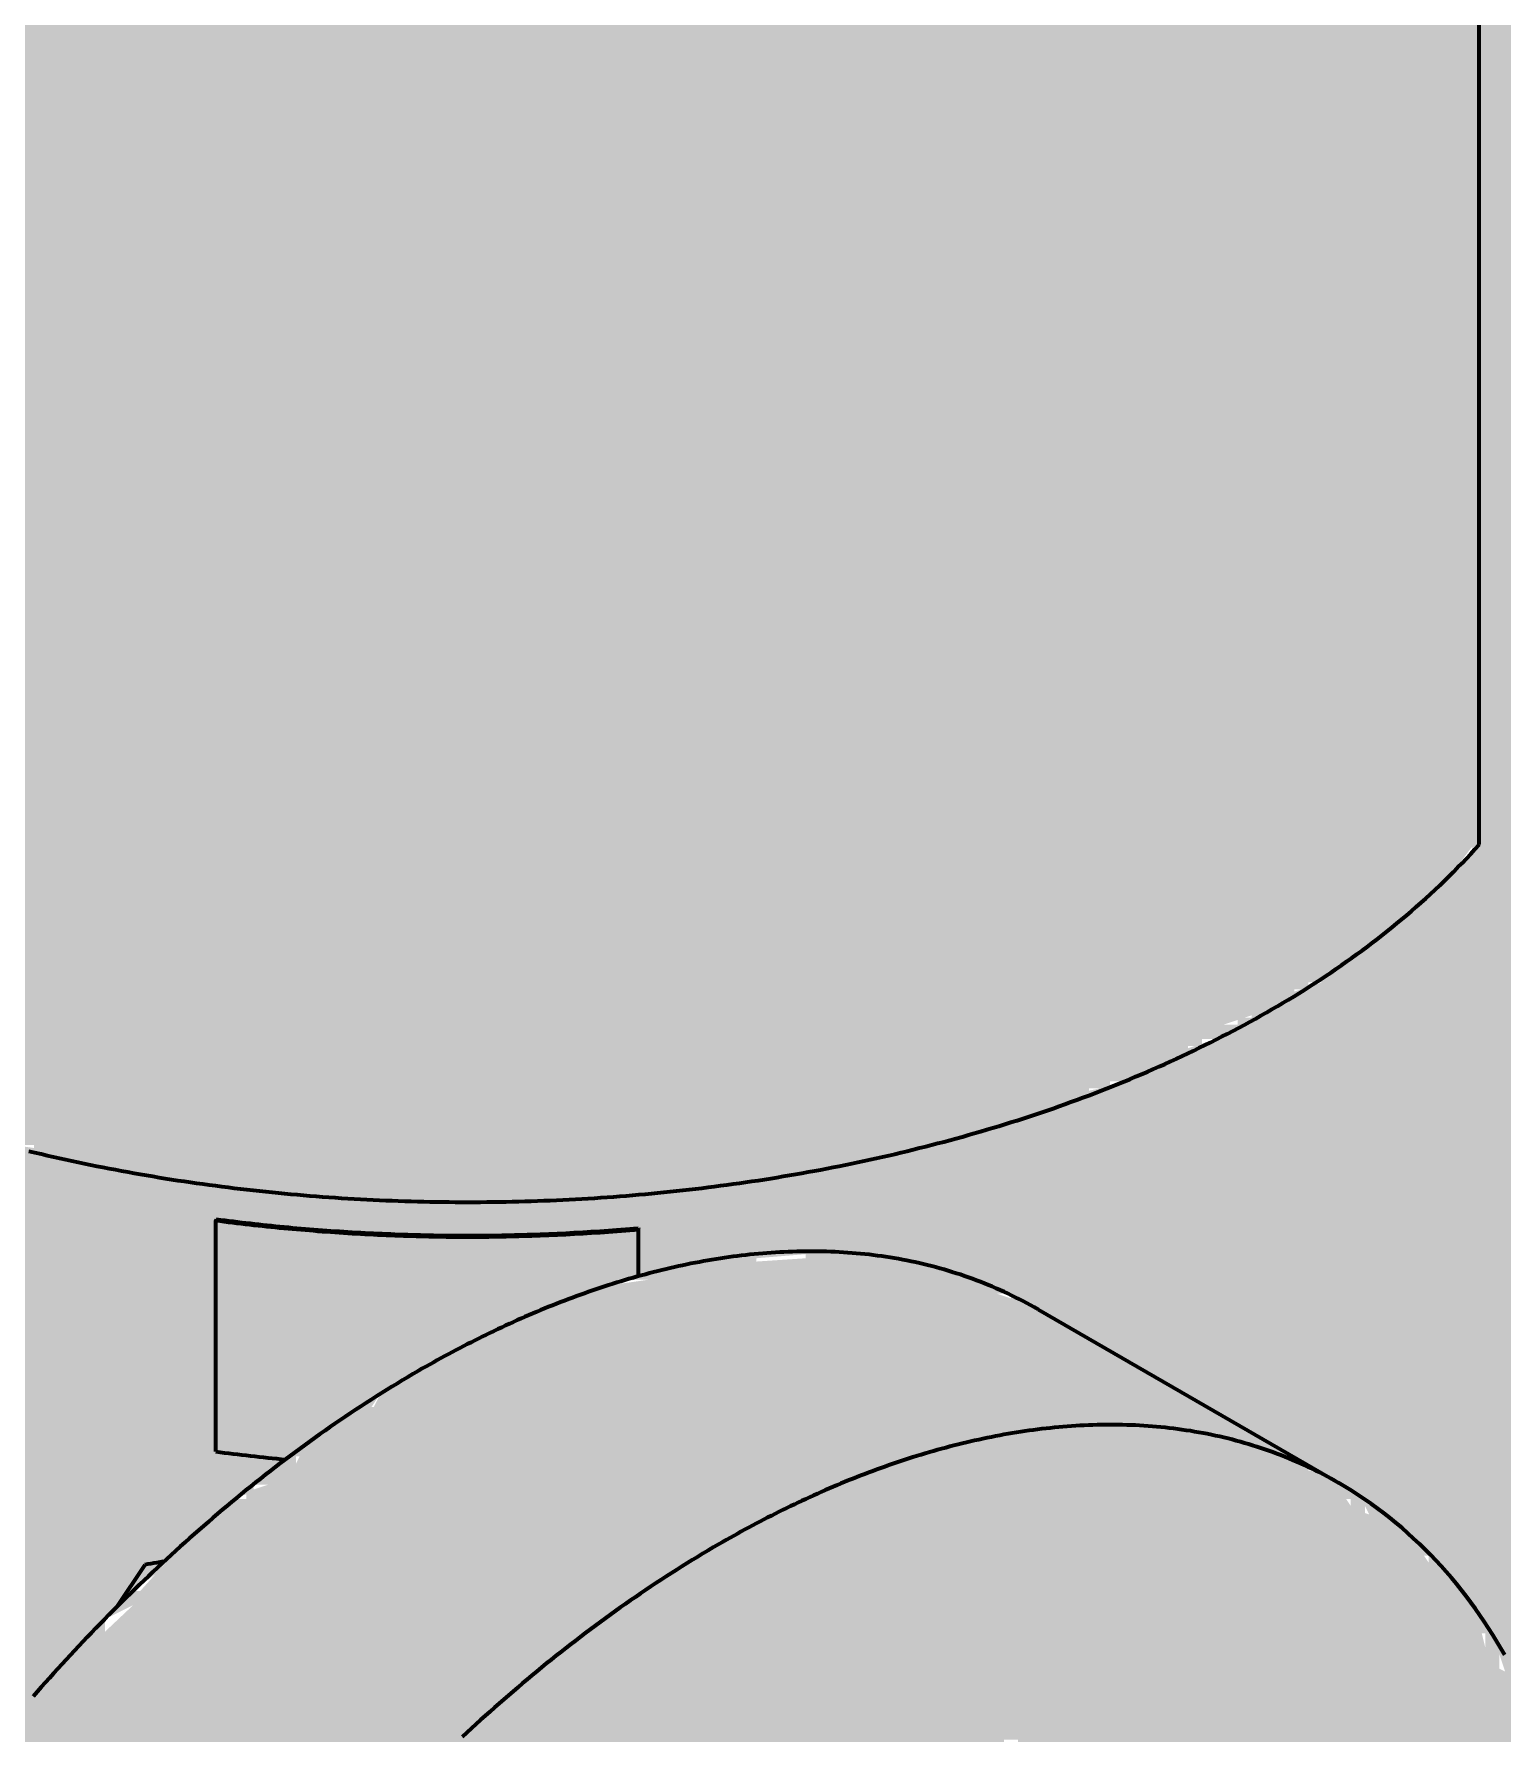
# Model space of a CAD drawing. Header units: millimetres. Extents: x 0 to 420, y 0 to 297.
# Drawn here: x 228.59 to 249.33, y 174.87 to 198.87 of the extents above; entities that cross this region are included whole.
import ezdxf

# ---------------------------------------------------------------- set-up
doc = ezdxf.new("R2010")
doc.units = ezdxf.units.MM
doc.layers.add('01-VISIBLE', color=7, linetype='CONTINUOUS', lineweight=70)
doc.layers.add('13-GRAFICA', color=30, linetype='CONTINUOUS', lineweight=18)

msp = doc.modelspace()

# ---------------------------------------------------------------- hatches: boundary and pattern name
at = {"layer": '13-GRAFICA', "true_color": 0xb21820}
h = msp.add_hatch(color=7, dxfattribs=at)
h.dxf.hatch_style = 1
h.paths.add_polyline_path([(248.992, 226.775), (249.292, 226.975), (249.292, 227.175), (249.392, 227.175), (249.392, 227.275), (249.692, 227.475), (249.692, 227.675), (249.892, 227.775), (249.892, 227.975), (249.992, 227.975), (249.992, 228.175), (250.092, 228.175), (250.092, 228.475), (250.192, 228.475), (250.192, 228.775), (250.292, 228.775), (250.292, 229.175), (250.392, 229.175), (250.592, 230.075), (250.692, 230.075), (250.692, 177.275), (250.592, 177.275), (250.592, 177.075), (250.492, 177.075), (250.492, 176.675), (250.392, 176.675), (250.192, 175.775), (250.092, 175.775), (250.092, 175.575), (249.992, 175.575), (249.992, 175.175), (249.692, 175.175), (249.692, 175.275), (249.592, 175.275), (249.492, 175.675), (249.392, 175.675), (249.292, 175.975), (249.092, 176.075), (249.092, 176.275), (248.992, 176.275), (248.992, 176.475), (248.992, 187.375), (248.992, 204.275), (248.992, 226.575)])
at = {"layer": '13-GRAFICA', "true_color": 0xffffff}
h = msp.add_hatch(color=7, dxfattribs=at)
h.dxf.hatch_style = 1
h.paths.add_polyline_path([(226.192, 200.675), (226.392, 200.675), (226.392, 200.575), (226.792, 200.575), (226.792, 200.475), (227.092, 200.475), (227.092, 200.375), (227.492, 200.375), (227.492, 200.275), (228.692, 200.075), (228.692, 199.975), (229.392, 199.875), (229.392, 199.775), (229.792, 199.775), (229.792, 199.675), (230.592, 199.675), (230.592, 199.575), (231.492, 199.575), (231.492, 199.475), (232.392, 199.475), (232.392, 199.375), (233.292, 199.375), (233.292, 199.275), (237.492, 199.375), (237.492, 199.475), (238.092, 199.475), (238.092, 199.575), (238.692, 199.575), (238.692, 199.675), (239.292, 199.675), (239.292, 199.775), (239.892, 199.775), (239.892, 199.875), (240.992, 199.975), (240.992, 200.075), (241.292, 200.075), (241.292, 200.175), (241.592, 200.175), (241.592, 200.275), (241.892, 200.275), (241.892, 200.375), (242.192, 200.375), (242.192, 200.475), (242.592, 200.475), (242.592, 200.575), (242.892, 200.575), (242.892, 200.675), (243.192, 200.675), (243.192, 200.775), (244.092, 200.975), (244.092, 201.075), (244.292, 201.075), (244.292, 201.175), (244.492, 201.175), (244.492, 201.275), (245.092, 201.475), (245.192, 201.675), (245.392, 201.675), (245.392, 201.775), (245.592, 201.775), (245.592, 201.875), (245.792, 201.875), (245.792, 201.975), (245.992, 201.975), (245.992, 202.075), (246.592, 202.275), (246.692, 202.475), (246.892, 202.475), (246.892, 202.575), (246.992, 202.575), (247.092, 202.775), (247.292, 202.775), (247.792, 203.375), (247.992, 203.375), (248.592, 204.075), (248.792, 204.075), (248.792, 204.175), (248.992, 204.275), (248.992, 187.375), (248.892, 187.375), (248.592, 186.975), (248.392, 186.975), (247.892, 186.375), (247.692, 186.375), (247.192, 185.775), (246.992, 185.775), (246.792, 185.475), (246.592, 185.475), (246.592, 185.375), (246.392, 185.375), (246.392, 185.275), (246.192, 185.275), (246.192, 185.175), (245.992, 185.175), (245.992, 185.075), (245.392, 184.875), (245.292, 184.675), (245.092, 184.675), (245.092, 184.575), (244.892, 184.575), (244.892, 184.475), (244.692, 184.475), (244.692, 184.375), (244.492, 184.375), (244.492, 184.275), (244.292, 184.275), (244.292, 184.175), (244.092, 184.175), (244.092, 184.075), (243.792, 184.075), (243.792, 183.975), (243.492, 183.975), (243.492, 183.875), (243.192, 183.875), (243.192, 183.775), (242.892, 183.775), (242.892, 183.675), (242.592, 183.675), (242.592, 183.575), (242.292, 183.575), (242.292, 183.475), (241.992, 183.475), (241.992, 183.375), (241.592, 183.375), (241.592, 183.275), (241.292, 183.275), (241.292, 183.175), (240.992, 183.175), (240.992, 183.075), (240.592, 183.075), (240.592, 182.975), (239.292, 182.875), (239.292, 182.775), (238.692, 182.775), (238.692, 182.675), (238.092, 182.675), (238.092, 182.575), (237.492, 182.575), (237.492, 182.475), (233.192, 182.375), (233.192, 182.475), (232.392, 182.475), (232.392, 182.575), (229.792, 182.775), (229.792, 182.875), (229.392, 182.875), (229.392, 182.975), (228.992, 182.975), (228.992, 183.075), (228.592, 183.075), (228.592, 183.175), (228.292, 183.175), (228.292, 183.275), (227.892, 183.275), (227.892, 183.375), (227.492, 183.375), (227.492, 183.475), (227.092, 183.475), (227.092, 183.575), (226.792, 183.575), (226.792, 183.675), (226.092, 183.775), (226.092, 183.875), (225.892, 183.875), (225.892, 183.975), (225.692, 183.975), (225.692, 184.075), (225.492, 184.075), (225.492, 184.175), (225.292, 184.175), (225.292, 184.275), (225.092, 184.275), (225.092, 184.375), (224.792, 184.375), (224.792, 184.475), (224.592, 184.475), (224.592, 184.575), (224.392, 184.575), (224.392, 184.675), (224.192, 184.675), (224.192, 184.775), (223.992, 184.775), (223.992, 184.875), (223.692, 184.875), (223.692, 184.975), (223.292, 185.075), (223.092, 185.375), (222.892, 185.375), (222.792, 185.575), (222.592, 185.575), (222.392, 185.875), (222.192, 185.875), (222.192, 185.975), (222.092, 185.975), (221.992, 186.175), (221.792, 186.175), (221.592, 186.475), (221.392, 186.475), (221.292, 186.675), (221.092, 186.675), (220.992, 186.975), (220.592, 187.275), (220.592, 187.475), (220.192, 187.775), (220.192, 204.675), (220.692, 204.275), (220.692, 204.075), (220.792, 204.075), (221.392, 203.375), (221.592, 203.375), (221.792, 203.075), (221.992, 203.075), (222.092, 202.875), (222.292, 202.875), (222.492, 202.575), (222.692, 202.575), (222.892, 202.275), (223.092, 202.275), (223.092, 202.175), (223.392, 202.075), (223.492, 201.875), (223.992, 201.775), (223.992, 201.675), (224.192, 201.675), (224.192, 201.575), (224.392, 201.575), (224.392, 201.475), (224.592, 201.475), (224.592, 201.375), (224.792, 201.375), (224.792, 201.275), (225.092, 201.275), (225.092, 201.175), (225.292, 201.175), (225.292, 201.075), (225.492, 201.075), (225.492, 200.975), (225.692, 200.975), (225.692, 200.875), (225.892, 200.875), (225.892, 200.775), (226.192, 200.775)])
at = {"layer": '13-GRAFICA', "true_color": 0xb21820}
h = msp.add_hatch(color=7, dxfattribs=at)
h.dxf.hatch_style = 1
h.paths.add_polyline_path([(248.792, 176.575), (248.792, 176.775), (248.692, 176.775), (248.692, 176.975), (248.492, 177.075), (248.492, 177.275), (248.292, 177.275), (248.292, 177.375), (248.192, 177.375), (248.092, 177.575), (247.892, 177.575), (247.692, 177.875), (247.492, 177.875), (247.392, 178.075), (247.192, 178.075), (247.192, 178.175), (247.092, 178.175), (246.992, 178.375), (246.792, 178.375), (246.592, 178.675), (246.192, 178.775), (246.092, 178.975), (245.492, 179.175), (245.392, 179.375), (244.792, 179.575), (244.692, 179.775), (244.092, 179.975), (243.992, 180.175), (243.592, 180.275), (243.492, 180.475), (242.892, 180.675), (242.792, 180.875), (242.592, 180.875), (242.592, 180.975), (242.392, 180.975), (242.392, 181.075), (242.192, 181.075), (242.192, 181.175), (241.292, 181.275), (241.292, 181.375), (240.892, 181.375), (240.892, 181.475), (240.392, 181.475), (240.392, 181.575), (239.992, 181.575), (239.992, 181.675), (238.792, 181.575), (238.792, 181.475), (237.992, 181.475), (237.992, 181.375), (237.292, 181.375), (237.292, 181.275), (237.092, 181.275), (237.092, 181.975), (233.892, 181.875), (233.892, 181.975), (231.192, 182.075), (231.192, 178.875), (231.392, 178.875), (231.392, 178.775), (232.292, 178.775), (232.292, 178.675), (232.092, 178.675), (231.892, 178.375), (231.692, 178.375), (231.692, 178.275), (231.392, 178.175), (231.192, 177.875), (230.992, 177.875), (230.492, 177.275), (230.092, 177.275), (230.092, 177.075), (229.892, 176.975), (229.892, 176.775), (229.792, 176.775), (229.792, 176.575), (229.592, 176.475), (229.592, 176.275), (228.092, 174.875), (228.092, 174.675), (227.792, 174.475), (227.792, 174.275), (227.592, 174.175), (227.592, 173.975), (227.292, 173.775), (227.292, 173.575), (226.992, 173.375), (226.992, 173.175), (226.692, 172.975), (226.692, 172.775), (226.492, 172.675), (226.492, 172.475), (226.392, 172.475), (226.392, 172.375), (226.192, 172.275), (226.192, 172.075), (226.092, 172.075), (226.092, 172.175), (225.492, 172.375), (225.392, 172.575), (225.192, 172.625), (225.192, 180.175), (225.192, 183.975), (225.192, 184.275), (225.292, 184.275), (225.292, 184.175), (225.492, 184.175), (225.492, 184.075), (225.692, 184.075), (225.692, 183.975), (225.892, 183.975), (225.892, 183.875), (226.092, 183.875), (226.092, 183.775), (226.792, 183.675), (226.792, 183.575), (227.492, 183.475), (227.492, 183.375), (227.892, 183.375), (227.892, 183.275), (228.292, 183.275), (228.292, 183.175), (228.992, 183.075), (228.992, 182.975), (229.392, 182.975), (229.392, 182.875), (229.792, 182.875), (229.792, 182.775), (232.392, 182.575), (232.392, 182.475), (233.192, 182.475), (233.192, 182.375), (237.492, 182.475), (237.492, 182.575), (238.092, 182.575), (238.092, 182.675), (238.692, 182.675), (238.692, 182.775), (239.292, 182.775), (239.292, 182.875), (240.592, 182.975), (240.592, 183.075), (240.992, 183.075), (240.992, 183.175), (241.292, 183.175), (241.292, 183.275), (241.592, 183.275), (241.592, 183.375), (241.992, 183.375), (241.992, 183.475), (242.292, 183.475), (242.292, 183.575), (242.592, 183.575), (242.592, 183.675), (242.892, 183.675), (242.892, 183.775), (243.192, 183.775), (243.192, 183.875), (244.092, 184.075), (244.092, 184.175), (244.292, 184.175), (244.292, 184.275), (244.492, 184.275), (244.492, 184.375), (244.692, 184.375), (244.692, 184.475), (245.292, 184.675), (245.392, 184.875), (245.592, 184.875), (245.592, 184.975), (245.792, 184.975), (245.792, 185.075), (245.992, 185.075), (245.992, 185.175), (246.192, 185.175), (246.192, 185.275), (246.792, 185.475), (246.992, 185.775), (247.192, 185.775), (247.692, 186.375), (247.892, 186.375), (248.392, 186.975), (248.592, 186.975), (248.592, 187.075), (248.992, 187.375), (248.992, 176.475)])
at = {"layer": '13-GRAFICA', "true_color": 0xf7c8d7}
h = msp.add_hatch(color=7, dxfattribs=at)
h.dxf.hatch_style = 1
h.paths.add_polyline_path([(231.192, 178.875), (231.192, 182.075), (233.892, 181.975), (233.892, 181.875), (237.092, 181.975), (237.092, 181.275), (236.592, 181.175), (236.592, 181.075), (236.392, 181.075), (236.392, 180.975), (236.192, 180.975), (236.192, 180.875), (235.992, 180.875), (235.992, 180.775), (235.692, 180.775), (235.692, 180.675), (235.492, 180.675), (235.492, 180.575), (235.292, 180.575), (235.292, 180.475), (234.992, 180.475), (234.992, 180.375), (234.792, 180.375), (234.792, 180.275), (234.592, 180.275), (234.592, 180.175), (234.392, 180.175), (234.392, 180.075), (233.892, 179.975), (233.692, 179.675), (233.492, 179.675), (233.292, 179.375), (233.092, 179.375), (232.992, 179.175), (232.792, 179.175), (232.592, 178.875), (232.392, 178.875), (232.392, 178.775), (231.392, 178.775), (231.392, 178.875)])
at = {"layer": '13-GRAFICA', "true_color": 0x202020}
h = msp.add_hatch(color=7, dxfattribs=at)
h.dxf.hatch_style = 1
h.paths.add_polyline_path([(229.992, 176.675), (229.992, 176.875), (230.092, 176.875), (230.992, 177.875), (231.192, 177.875), (231.392, 178.175), (231.592, 178.175), (231.592, 178.275), (231.892, 178.375), (232.092, 178.675), (232.292, 178.675), (232.392, 178.875), (232.592, 178.875), (232.792, 179.175), (232.992, 179.175), (233.092, 179.375), (233.292, 179.375), (233.292, 179.475), (233.392, 179.475), (233.492, 179.675), (233.692, 179.675), (233.892, 179.975), (234.392, 180.075), (234.392, 180.175), (234.592, 180.175), (234.592, 180.275), (234.792, 180.275), (234.792, 180.375), (234.992, 180.375), (234.992, 180.475), (235.292, 180.475), (235.292, 180.575), (235.492, 180.575), (235.492, 180.675), (235.692, 180.675), (235.692, 180.775), (235.992, 180.775), (235.992, 180.875), (236.192, 180.875), (236.192, 180.975), (236.392, 180.975), (236.392, 181.075), (236.592, 181.075), (236.592, 181.175), (237.292, 181.275), (237.292, 181.375), (237.992, 181.375), (237.992, 181.475), (239.492, 181.575), (239.492, 181.675), (239.992, 181.675), (239.992, 181.575), (240.392, 181.575), (240.392, 181.475), (240.892, 181.475), (240.892, 181.375), (241.292, 181.375), (241.292, 181.275), (242.192, 181.175), (242.192, 181.075), (242.792, 180.875), (242.892, 180.675), (243.492, 180.475), (243.592, 180.275), (243.992, 180.175), (244.092, 179.975), (244.692, 179.775), (244.792, 179.575), (245.392, 179.375), (245.492, 179.175), (246.092, 178.975), (246.192, 178.775), (246.592, 178.675), (246.592, 178.575), (246.692, 178.575), (246.792, 178.375), (246.892, 178.375), (246.892, 169.975), (246.792, 169.975), (246.792, 170.375), (246.692, 170.375), (246.692, 170.775), (246.592, 170.775), (246.592, 171.175), (246.492, 171.175), (246.392, 171.875), (246.292, 171.875), (246.292, 172.075), (246.092, 172.175), (245.992, 172.575), (245.792, 172.675), (245.692, 173.075), (245.492, 173.175), (245.492, 173.375), (245.392, 173.375), (245.292, 173.575), (245.092, 173.575), (244.892, 173.875), (244.692, 173.875), (244.692, 173.975), (244.592, 173.975), (244.492, 174.175), (244.292, 174.175), (244.192, 174.375), (243.392, 174.475), (243.392, 174.575), (242.992, 174.575), (242.992, 174.675), (242.492, 174.675), (242.492, 174.775), (242.292, 174.775), (242.292, 174.675), (241.492, 174.675), (241.492, 174.575), (240.292, 174.475), (240.292, 174.375), (240.092, 174.375), (240.092, 174.275), (239.892, 174.275), (239.892, 174.175), (239.592, 174.175), (239.592, 174.075), (239.392, 174.075), (239.392, 173.975), (239.192, 173.975), (239.192, 173.875), (238.892, 173.875), (238.892, 173.775), (238.692, 173.775), (238.692, 173.675), (238.092, 173.475), (238.092, 173.375), (237.792, 173.275), (237.592, 172.975), (237.392, 172.975), (237.292, 172.775), (237.092, 172.775), (236.892, 172.475), (236.692, 172.475), (236.592, 172.275), (236.392, 172.275), (236.392, 172.175), (233.992, 169.875), (233.992, 169.675), (233.692, 169.475), (233.692, 169.275), (233.392, 169.075), (233.392, 168.875), (233.192, 168.775), (233.192, 168.575), (232.892, 168.375), (232.892, 168.175), (232.792, 168.175), (232.792, 168.075), (232.592, 167.975), (232.592, 167.775), (232.392, 167.675), (232.392, 167.475), (232.292, 167.475), (232.292, 167.275), (232.092, 167.175), (232.092, 166.975), (231.992, 166.975), (231.992, 166.775), (231.892, 166.775), (231.892, 166.575), (231.792, 166.575), (231.792, 166.375), (231.692, 166.375), (231.492, 165.775), (231.292, 165.675), (231.292, 165.475), (231.192, 165.475), (231.192, 165.275), (231.092, 165.275), (231.092, 165.075), (230.992, 165.075), (230.992, 164.875), (230.892, 164.875), (230.892, 164.575), (230.792, 164.575), (230.792, 164.375), (230.692, 164.375), (230.692, 164.075), (230.592, 164.075), (230.392, 163.175), (230.292, 163.175), (230.292, 162.975), (230.192, 162.975), (229.992, 162.075), (229.892, 162.075), (229.892, 161.575), (229.792, 161.575), (229.792, 161.075), (229.692, 161.075), (229.692, 160.575), (229.592, 160.575), (229.592, 159.975), (229.492, 159.975), (229.492, 159.475), (229.392, 159.475), (229.392, 176.109)])
h = msp.add_hatch(color=7, dxfattribs=at)
h.dxf.hatch_style = 1
h.paths.add_polyline_path([(246.992, 178.375), (247.192, 178.075), (247.392, 178.075), (247.392, 177.975), (247.692, 177.875), (247.892, 177.575), (248.092, 177.575), (248.292, 177.275), (248.492, 177.275), (248.492, 177.075), (248.692, 176.975), (248.692, 176.775), (248.792, 176.775), (248.792, 176.575), (248.992, 176.475), (249.092, 176.075), (249.292, 175.975), (249.292, 175.775), (249.492, 175.675), (249.592, 175.275), (249.692, 175.275), (249.792, 174.975), (249.892, 174.975), (249.892, 174.575), (249.992, 174.575), (249.992, 174.175), (250.092, 174.175), (250.092, 173.775), (250.192, 173.775), (250.192, 173.375), (250.292, 173.375), (250.292, 172.875), (250.392, 172.875), (250.392, 172.475), (250.492, 172.475), (250.492, 172.075), (250.592, 172.075), (250.592, 168.575), (250.492, 168.575), (250.492, 168.075), (250.392, 168.075), (250.392, 167.475), (250.292, 167.475), (250.292, 166.975), (250.192, 166.975), (250.192, 166.475), (250.092, 166.475), (250.092, 165.975), (249.992, 165.975), (249.892, 164.875), (249.792, 164.875), (249.692, 164.275), (249.592, 164.275), (249.592, 164.075), (249.492, 164.075), (249.292, 163.175), (249.192, 163.175), (249.192, 162.975), (249.092, 162.975), (249.092, 162.675), (248.992, 162.675), (248.792, 161.775), (248.692, 161.775), (248.692, 161.575), (248.592, 161.575), (248.492, 160.975), (248.392, 160.975), (248.292, 160.575), (248.092, 160.475), (248.092, 160.275), (247.992, 160.275), (247.992, 160.075), (247.892, 160.075), (247.892, 159.875), (247.792, 159.875), (247.792, 159.675), (247.692, 159.675), (247.492, 159.075), (247.292, 158.975), (247.292, 158.775), (247.192, 158.775), (247.192, 158.575), (247.092, 158.575), (247.092, 158.375), (246.992, 158.375), (246.992, 158.175), (246.892, 158.175), (246.892, 166.975), (246.892, 169.975), (246.892, 178.375)])
at = {"layer": '13-GRAFICA', "true_color": 0xb21820}
h = msp.add_hatch(color=7, dxfattribs=at)
h.dxf.hatch_style = 1
h.paths.add_polyline_path([(229.892, 176.975), (230.092, 177.075), (230.092, 177.275), (230.392, 177.275), (230.392, 177.175), (229.992, 176.875), (229.992, 176.675), (229.792, 176.575), (229.792, 176.775), (229.892, 176.775)])
at = {"layer": '13-GRAFICA', "true_color": 0x202020}
h = msp.add_hatch(color=7, dxfattribs=at)
h.dxf.hatch_style = 1
h.paths.add_polyline_path([(228.792, 148.475), (228.692, 148.675), (228.092, 148.875), (227.992, 149.075), (227.592, 149.175), (227.492, 149.375), (227.292, 149.375), (227.292, 149.475), (226.892, 149.575), (226.792, 149.775), (226.192, 149.975), (226.092, 150.175), (225.692, 150.275), (225.692, 150.375), (225.592, 150.375), (225.492, 150.575), (225.292, 150.575), (225.092, 150.875), (224.892, 150.875), (224.892, 150.975), (224.592, 151.075), (224.392, 151.375), (224.192, 151.375), (223.992, 151.675), (223.792, 151.675), (223.792, 151.875), (223.592, 151.975), (223.592, 152.175), (223.492, 152.175), (223.492, 152.375), (223.292, 152.475), (223.192, 152.875), (222.992, 152.975), (222.992, 153.175), (222.792, 153.275), (222.692, 153.675), (222.592, 153.675), (222.492, 153.975), (222.392, 153.975), (222.392, 154.375), (222.292, 154.375), (222.292, 154.775), (222.192, 154.775), (222.192, 155.275), (222.092, 155.275), (222.092, 155.675), (221.992, 155.675), (221.992, 156.075), (221.892, 156.075), (221.892, 156.475), (221.792, 156.475), (221.792, 156.875), (221.692, 156.875), (221.692, 160.375), (221.792, 160.375), (221.792, 160.875), (221.892, 160.875), (221.892, 161.375), (221.992, 161.375), (221.992, 161.875), (222.092, 161.875), (222.092, 162.475), (222.192, 162.475), (222.192, 162.975), (222.292, 162.975), (222.292, 163.475), (222.392, 163.475), (222.392, 164.075), (222.492, 164.075), (222.492, 164.375), (222.592, 164.375), (222.592, 164.575), (222.692, 164.575), (222.892, 165.475), (222.992, 165.475), (222.992, 165.675), (223.092, 165.675), (223.092, 165.975), (223.192, 165.975), (223.392, 166.875), (223.492, 166.875), (223.492, 167.075), (223.592, 167.075), (223.792, 167.975), (223.892, 167.975), (223.892, 168.175), (224.092, 168.275), (224.092, 168.475), (224.192, 168.475), (224.192, 168.675), (224.292, 168.675), (224.292, 168.875), (224.392, 168.875), (224.392, 169.075), (224.492, 169.075), (224.692, 169.675), (224.892, 169.775), (224.892, 169.975), (224.992, 169.975), (224.992, 170.175), (225.092, 170.175), (225.092, 170.375), (225.192, 170.375), (225.192, 170.575), (225.292, 170.575), (225.492, 171.175), (225.692, 171.275), (225.892, 171.875), (225.992, 171.875), (225.992, 171.975), (226.192, 172.075), (226.192, 172.275), (226.492, 172.475), (226.492, 172.675), (226.592, 172.675), (226.692, 172.975), (226.992, 173.175), (226.992, 173.375), (227.292, 173.575), (227.292, 173.775), (227.592, 173.975), (227.592, 174.175), (227.692, 174.175), (227.792, 174.475), (228.092, 174.675), (228.092, 174.875), (228.192, 174.875), (228.192, 174.975), (229.392, 176.109), (229.392, 159.475), (229.392, 156.775), (229.392, 148.275)])

# ---------------------------------------------------------------- linework, layer by layer
at = {"layer": '01-VISIBLE'}
for p, q in [((249.005, 187.422), (249.005, 204.308)), ((231.164, 182.127), (231.158, 182.11)), ((231.158, 178.844), (231.158, 182.11)), ((237.125, 182.001), (237.13, 181.984)), ((237.13, 181.321), (237.13, 181.984)), ((242.774, 180.852), (247.016, 178.403)), ((230.154, 177.246), (229.756, 176.646)), ((230.414, 177.289), (230.42, 177.286))]:
    msp.add_line(p, q, dxfattribs=at)
for points in [[(228.516, 183.09), (228.603, 183.069), (228.69, 183.049), (228.777, 183.028), (228.864, 183.009), (228.951, 182.989), (229.039, 182.97), (229.126, 182.951), (229.214, 182.932), (229.301, 182.914), (229.389, 182.896), (229.477, 182.878), (229.564, 182.861), (229.652, 182.844), (229.74, 182.827), (229.828, 182.81), (229.916, 182.794), (230.004, 182.778), (230.092, 182.763), (230.18, 182.748), (230.268, 182.733), (230.357, 182.718), (230.445, 182.704), (230.533, 182.69), (230.622, 182.676), (230.71, 182.663), (230.799, 182.65), (230.887, 182.637), (230.976, 182.625), (231.064, 182.613), (231.153, 182.601), (231.242, 182.589), (231.331, 182.578), (231.419, 182.567), (231.508, 182.556), (231.597, 182.546), (231.686, 182.536), (231.775, 182.526), (231.864, 182.517), (231.953, 182.508), (232.042, 182.499), (232.131, 182.49), (232.22, 182.482), (232.309, 182.474), (232.398, 182.466), (232.487, 182.459), (232.576, 182.452), (232.666, 182.445), (232.755, 182.438), (232.844, 182.432), (232.933, 182.426), (233.023, 182.421), (233.112, 182.415), (233.201, 182.41), (233.29, 182.405), (233.38, 182.401), (233.469, 182.397), (233.559, 182.393), (233.648, 182.389), (233.737, 182.386), (233.827, 182.383), (233.916, 182.38), (234.006, 182.378), (234.095, 182.376), (234.184, 182.374), (234.274, 182.372), (234.363, 182.371), (234.453, 182.37), (234.542, 182.369), (234.632, 182.369), (234.721, 182.368), (234.81, 182.369), (234.9, 182.369), (234.989, 182.37), (235.079, 182.371), (235.168, 182.372), (235.258, 182.374), (235.347, 182.376), (235.437, 182.378), (235.526, 182.38), (235.615, 182.383), (235.705, 182.386), (235.794, 182.389), (235.884, 182.393), (235.973, 182.397), (236.062, 182.401), (236.152, 182.405), (236.241, 182.41), (236.33, 182.415), (236.42, 182.421), (236.509, 182.426), (236.598, 182.432), (236.687, 182.438), (236.777, 182.445), (236.866, 182.452), (236.955, 182.459), (237.044, 182.466), (237.133, 182.474), (237.222, 182.482), (237.311, 182.49), (237.4, 182.499), (237.489, 182.507), (237.578, 182.517), (237.667, 182.526), (237.756, 182.536), (237.845, 182.546), (237.934, 182.556), (238.023, 182.567), (238.112, 182.578), (238.2, 182.589), (238.289, 182.601), (238.378, 182.612), (238.466, 182.625), (238.555, 182.637), (238.643, 182.65), (238.732, 182.663), (238.82, 182.676), (238.909, 182.69), (238.997, 182.704), (239.085, 182.718), (239.174, 182.733), (239.262, 182.747), (239.35, 182.763), (239.438, 182.778), (239.526, 182.794), (239.614, 182.81), (239.702, 182.826), (239.79, 182.843), (239.878, 182.86), (239.966, 182.878), (240.053, 182.895), (240.141, 182.913), (240.228, 182.932), (240.316, 182.95), (240.403, 182.969), (240.491, 182.989), (240.578, 183.008), (240.665, 183.028), (240.752, 183.048), (240.839, 183.069), (240.926, 183.09), (241.013, 183.111), (241.1, 183.133), (241.187, 183.155), (241.273, 183.177), (241.36, 183.199), (241.446, 183.222), (241.533, 183.245), (241.619, 183.269), (241.705, 183.293), (241.791, 183.317), (241.877, 183.342), (241.963, 183.367), (242.049, 183.392), (242.135, 183.418), (242.22, 183.443), (242.306, 183.47), (242.391, 183.496), (242.477, 183.523), (242.562, 183.551), (242.647, 183.579), (242.732, 183.607), (242.816, 183.635), (242.901, 183.664), (242.986, 183.693), (243.07, 183.723), (243.154, 183.753), (243.239, 183.783), (243.323, 183.813), (243.407, 183.844), (243.49, 183.876), (243.574, 183.908), (243.657, 183.94), (243.741, 183.972), (243.824, 184.005), (243.907, 184.038), (243.99, 184.072), (244.073, 184.106), (244.155, 184.141), (244.237, 184.176), (244.32, 184.211), (244.402, 184.246), (244.484, 184.282), (244.565, 184.319), (244.647, 184.356), (244.728, 184.393), (244.809, 184.431), (244.89, 184.469), (244.971, 184.507), (245.051, 184.546), (245.132, 184.586), (245.212, 184.625), (245.292, 184.666), (245.372, 184.706), (245.451, 184.747), (245.53, 184.789), (245.609, 184.831), (245.688, 184.873), (245.767, 184.916), (245.845, 184.959), (245.923, 185.003), (246.001, 185.047), (246.078, 185.092), (246.155, 185.137), (246.232, 185.182), (246.309, 185.228), (246.386, 185.275), (246.462, 185.322), (246.538, 185.369), (246.613, 185.417), (246.688, 185.465), (246.763, 185.514), (246.838, 185.564), (246.912, 185.613), (246.986, 185.664), (247.06, 185.715), (247.133, 185.766), (247.206, 185.818), (247.278, 185.87), (247.35, 185.923), (247.422, 185.977), (247.494, 186.03), (247.565, 186.085), (247.635, 186.14), (247.705, 186.195), (247.775, 186.251), (247.844, 186.308), (247.913, 186.365), (247.982, 186.423), (248.049, 186.481), (248.117, 186.54), (248.184, 186.599), (248.25, 186.659), (248.316, 186.719), (248.382, 186.78), (248.447, 186.842), (248.511, 186.904), (248.575, 186.967), (248.638, 187.03), (248.701, 187.094), (248.763, 187.158), (248.824, 187.223), (248.885, 187.289), (248.945, 187.355), (249.005, 187.422)], [(231.158, 182.11), (231.218, 182.102), (231.278, 182.095), (231.338, 182.087), (231.398, 182.08), (231.458, 182.073), (231.518, 182.065), (231.578, 182.058), (231.638, 182.052), (231.698, 182.045), (231.758, 182.038), (231.818, 182.032), (231.878, 182.025), (231.938, 182.019), (231.998, 182.013), (232.059, 182.007), (232.119, 182.001), (232.179, 181.996), (232.239, 181.99), (232.299, 181.985), (232.36, 181.98), (232.42, 181.975), (232.48, 181.97), (232.54, 181.965), (232.601, 181.96), (232.661, 181.955), (232.721, 181.951), (232.781, 181.947), (232.842, 181.942), (232.902, 181.938), (232.962, 181.935), (233.023, 181.931), (233.083, 181.927), (233.143, 181.924), (233.204, 181.92), (233.264, 181.917), (233.325, 181.914), (233.385, 181.911), (233.445, 181.908), (233.506, 181.905), (233.566, 181.903), (233.627, 181.9), (233.687, 181.898), (233.747, 181.896), (233.808, 181.894), (233.868, 181.892), (233.929, 181.89), (233.989, 181.888), (234.05, 181.887), (234.11, 181.885), (234.17, 181.884), (234.231, 181.883), (234.291, 181.882), (234.352, 181.881), (234.412, 181.88), (234.473, 181.88), (234.533, 181.879), (234.594, 181.879), (234.654, 181.879), (234.714, 181.879), (234.775, 181.879), (234.835, 181.879), (234.896, 181.879), (234.956, 181.88), (235.017, 181.88), (235.077, 181.881), (235.138, 181.882), (235.198, 181.883), (235.259, 181.884), (235.319, 181.885), (235.379, 181.886), (235.44, 181.888), (235.5, 181.89), (235.561, 181.891), (235.621, 181.893), (235.682, 181.895), (235.742, 181.897), (235.802, 181.9), (235.863, 181.902), (235.923, 181.905), (235.984, 181.907), (236.044, 181.91), (236.104, 181.913), (236.165, 181.916), (236.225, 181.919), (236.286, 181.923), (236.346, 181.926), (236.406, 181.93), (236.467, 181.934), (236.527, 181.937), (236.587, 181.941), (236.648, 181.946), (236.708, 181.95), (236.768, 181.954), (236.828, 181.959), (236.889, 181.964), (236.949, 181.968), (237.009, 181.973), (237.069, 181.978), (237.13, 181.984)], [(231.164, 182.127), (231.224, 182.119), (231.284, 182.112), (231.344, 182.104), (231.404, 182.097), (231.464, 182.089), (231.524, 182.082), (231.583, 182.075), (231.643, 182.069), (231.703, 182.062), (231.763, 182.055), (231.823, 182.049), (231.883, 182.042), (231.943, 182.036), (232.003, 182.03), (232.064, 182.024), (232.124, 182.019), (232.184, 182.013), (232.244, 182.007), (232.304, 182.002), (232.364, 181.997), (232.424, 181.992), (232.484, 181.987), (232.544, 181.982), (232.605, 181.977), (232.665, 181.973), (232.725, 181.968), (232.785, 181.964), (232.845, 181.96), (232.905, 181.956), (232.966, 181.952), (233.026, 181.948), (233.086, 181.944), (233.146, 181.941), (233.207, 181.937), (233.267, 181.934), (233.327, 181.931), (233.387, 181.928), (233.448, 181.925), (233.508, 181.923), (233.568, 181.92), (233.629, 181.918), (233.689, 181.915), (233.749, 181.913), (233.81, 181.911), (233.87, 181.909), (233.93, 181.907), (233.99, 181.906), (234.051, 181.904), (234.111, 181.903), (234.171, 181.901), (234.232, 181.9), (234.292, 181.899), (234.352, 181.898), (234.413, 181.898), (234.473, 181.897), (234.533, 181.897), (234.594, 181.896), (234.654, 181.896), (234.714, 181.896), (234.775, 181.896), (234.835, 181.896), (234.896, 181.896), (234.956, 181.897), (235.016, 181.897), (235.077, 181.898), (235.137, 181.899), (235.197, 181.9), (235.258, 181.901), (235.318, 181.902), (235.378, 181.904), (235.439, 181.905), (235.499, 181.907), (235.559, 181.909), (235.619, 181.91), (235.68, 181.912), (235.74, 181.915), (235.8, 181.917), (235.861, 181.919), (235.921, 181.922), (235.981, 181.925), (236.042, 181.927), (236.102, 181.93), (236.162, 181.933), (236.222, 181.937), (236.283, 181.94), (236.343, 181.943), (236.403, 181.947), (236.463, 181.951), (236.524, 181.955), (236.584, 181.959), (236.644, 181.963), (236.704, 181.967), (236.764, 181.971), (236.824, 181.976), (236.885, 181.981), (236.945, 181.985), (237.005, 181.99), (237.065, 181.996), (237.125, 182.001)], [(242.774, 180.852), (242.721, 180.882), (242.669, 180.911), (242.616, 180.94), (242.563, 180.968), (242.509, 180.996), (242.455, 181.023), (242.401, 181.05), (242.347, 181.076), (242.293, 181.101), (242.238, 181.126), (242.183, 181.15), (242.127, 181.174), (242.072, 181.197), (242.016, 181.22), (241.96, 181.242), (241.904, 181.263), (241.847, 181.284), (241.791, 181.305), (241.734, 181.324), (241.677, 181.344), (241.62, 181.362), (241.562, 181.38), (241.505, 181.398), (241.447, 181.415), (241.389, 181.431), (241.331, 181.447), (241.273, 181.462), (241.214, 181.477), (241.156, 181.491), (241.097, 181.505), (241.039, 181.518), (240.98, 181.53), (240.921, 181.542), (240.862, 181.554), (240.802, 181.565), (240.743, 181.575), (240.684, 181.585), (240.624, 181.594), (240.565, 181.603), (240.505, 181.611), (240.445, 181.618), (240.386, 181.626), (240.326, 181.632), (240.266, 181.638), (240.206, 181.644), (240.146, 181.649), (240.086, 181.653), (240.026, 181.658), (239.966, 181.661), (239.906, 181.664), (239.846, 181.667), (239.786, 181.669), (239.725, 181.67), (239.665, 181.671), (239.605, 181.672), (239.545, 181.672), (239.485, 181.672), (239.424, 181.671), (239.364, 181.67), (239.304, 181.668), (239.244, 181.666), (239.184, 181.663), (239.124, 181.66), (239.064, 181.657), (239.004, 181.653), (238.944, 181.648), (238.884, 181.643), (238.824, 181.638), (238.764, 181.632), (238.704, 181.626), (238.644, 181.62), (238.584, 181.613), (238.525, 181.605), (238.465, 181.598), (238.405, 181.59), (238.346, 181.581), (238.286, 181.572), (238.227, 181.563), (238.167, 181.553), (238.108, 181.543), (238.049, 181.532), (237.989, 181.522), (237.93, 181.51), (237.871, 181.499), (237.812, 181.487), (237.753, 181.474), (237.695, 181.462), (237.636, 181.449), (237.577, 181.435), (237.519, 181.422), (237.46, 181.408), (237.402, 181.393), (237.343, 181.378), (237.285, 181.363), (237.227, 181.348), (237.169, 181.332), (237.111, 181.316), (237.053, 181.3), (236.995, 181.283), (236.937, 181.266), (236.88, 181.249), (236.822, 181.231), (236.765, 181.213), (236.707, 181.195), (236.65, 181.176), (236.593, 181.158), (236.536, 181.138), (236.479, 181.119), (236.422, 181.099), (236.365, 181.079), (236.308, 181.059), (236.252, 181.039), (236.195, 181.018), (236.139, 180.997), (236.083, 180.975), (236.027, 180.954), (235.971, 180.932), (235.915, 180.91), (235.859, 180.887), (235.803, 180.864), (235.747, 180.841), (235.692, 180.818), (235.636, 180.795), (235.581, 180.771), (235.526, 180.747), (235.471, 180.723), (235.416, 180.699), (235.361, 180.674), (235.306, 180.649), (235.251, 180.624), (235.197, 180.599), (235.142, 180.573), (235.088, 180.547), (235.034, 180.521), (234.98, 180.495), (234.926, 180.468), (234.872, 180.442), (234.818, 180.415), (234.764, 180.387), (234.71, 180.36), (234.657, 180.333), (234.604, 180.305), (234.55, 180.277), (234.497, 180.249), (234.444, 180.22), (234.391, 180.191), (234.338, 180.163), (234.286, 180.134), (234.233, 180.104), (234.18, 180.075), (234.128, 180.045), (234.076, 180.016), (234.024, 179.986)], [(234.024, 179.986), (233.948, 179.942), (233.873, 179.897), (233.798, 179.853), (233.723, 179.808), (233.648, 179.762), (233.574, 179.717), (233.5, 179.67), (233.426, 179.624), (233.352, 179.577), (233.279, 179.53), (233.206, 179.482), (233.133, 179.434), (233.06, 179.386), (232.987, 179.337), (232.915, 179.288), (232.843, 179.239), (232.771, 179.189), (232.7, 179.139), (232.628, 179.089), (232.557, 179.038), (232.486, 178.987), (232.415, 178.936), (232.345, 178.884), (232.275, 178.832), (232.205, 178.78), (232.135, 178.728), (232.065, 178.675), (231.996, 178.622), (231.927, 178.568), (231.858, 178.515), (231.789, 178.461), (231.721, 178.407), (231.653, 178.352), (231.585, 178.297), (231.517, 178.242), (231.449, 178.187), (231.382, 178.131), (231.315, 178.075), (231.248, 178.019), (231.181, 177.963), (231.115, 177.906), (231.049, 177.849), (230.983, 177.792), (230.917, 177.734), (230.851, 177.677), (230.786, 177.619), (230.721, 177.561), (230.656, 177.502), (230.591, 177.443), (230.527, 177.384), (230.463, 177.325), (230.399, 177.266), (230.335, 177.206), (230.271, 177.146), (230.208, 177.086), (230.145, 177.026), (230.082, 176.965), (230.019, 176.905), (229.957, 176.844), (229.894, 176.783), (229.832, 176.721), (229.77, 176.659), (229.709, 176.598), (229.647, 176.536), (229.586, 176.473), (229.525, 176.411), (229.464, 176.348), (229.404, 176.285), (229.343, 176.222), (229.283, 176.159), (229.223, 176.095), (229.164, 176.031), (229.104, 175.968), (229.045, 175.903), (228.986, 175.839), (228.927, 175.775), (228.868, 175.71), (228.81, 175.645), (228.751, 175.58), (228.693, 175.515), (228.636, 175.449), (228.578, 175.384)], [(247.016, 178.403), (246.964, 178.433), (246.911, 178.462), (246.858, 178.491), (246.805, 178.519), (246.752, 178.547), (246.698, 178.574), (246.644, 178.6), (246.59, 178.626), (246.535, 178.652), (246.48, 178.676), (246.425, 178.701), (246.37, 178.724), (246.315, 178.748), (246.259, 178.77), (246.203, 178.792), (246.147, 178.814), (246.09, 178.835), (246.033, 178.855), (245.977, 178.875), (245.92, 178.894), (245.862, 178.913), (245.805, 178.931), (245.747, 178.948), (245.69, 178.965), (245.632, 178.982), (245.574, 178.998), (245.515, 179.013), (245.457, 179.028), (245.399, 179.042), (245.34, 179.055), (245.281, 179.068), (245.222, 179.081), (245.163, 179.093), (245.104, 179.104), (245.045, 179.115), (244.986, 179.125), (244.926, 179.135), (244.867, 179.144), (244.807, 179.153), (244.748, 179.161), (244.688, 179.169), (244.628, 179.176), (244.568, 179.183), (244.509, 179.189), (244.449, 179.194), (244.389, 179.199), (244.329, 179.204), (244.269, 179.208), (244.209, 179.212), (244.148, 179.215), (244.088, 179.217), (244.028, 179.219), (243.968, 179.221), (243.908, 179.222), (243.848, 179.223), (243.787, 179.223), (243.727, 179.222), (243.667, 179.222), (243.607, 179.22), (243.547, 179.219), (243.487, 179.216), (243.427, 179.214), (243.366, 179.211), (243.306, 179.207), (243.246, 179.203), (243.186, 179.199), (243.126, 179.194), (243.066, 179.189), (243.006, 179.183), (242.947, 179.177), (242.887, 179.17), (242.827, 179.163), (242.767, 179.156), (242.707, 179.148), (242.648, 179.14), (242.588, 179.132), (242.529, 179.123), (242.469, 179.113), (242.41, 179.104), (242.351, 179.093), (242.291, 179.083), (242.232, 179.072), (242.173, 179.061), (242.114, 179.049), (242.055, 179.037), (241.996, 179.025), (241.937, 179.012), (241.878, 178.999), (241.82, 178.986), (241.761, 178.972), (241.703, 178.958), (241.644, 178.944), (241.586, 178.929), (241.528, 178.914), (241.469, 178.898), (241.411, 178.883), (241.353, 178.867), (241.295, 178.85), (241.238, 178.834), (241.18, 178.817), (241.122, 178.799), (241.065, 178.782), (241.007, 178.764), (240.95, 178.745), (240.893, 178.727), (240.835, 178.708), (240.778, 178.689), (240.721, 178.67), (240.665, 178.65), (240.608, 178.63), (240.551, 178.61), (240.495, 178.589), (240.438, 178.568), (240.382, 178.547), (240.325, 178.526), (240.269, 178.504), (240.213, 178.482), (240.157, 178.46), (240.101, 178.438), (240.046, 178.415), (239.99, 178.392), (239.934, 178.369), (239.879, 178.345), (239.824, 178.322), (239.768, 178.298), (239.713, 178.274), (239.658, 178.249), (239.603, 178.224), (239.549, 178.2), (239.494, 178.174), (239.439, 178.149), (239.385, 178.123), (239.331, 178.098), (239.276, 178.072), (239.222, 178.045), (239.168, 178.019), (239.114, 177.992), (239.06, 177.965), (239.007, 177.938), (238.953, 177.911), (238.9, 177.883), (238.846, 177.855), (238.793, 177.827), (238.74, 177.799), (238.687, 177.771), (238.634, 177.742), (238.581, 177.713), (238.528, 177.684), (238.476, 177.655), (238.423, 177.626), (238.371, 177.596), (238.318, 177.566), (238.266, 177.536)], [(231.158, 178.844), (231.219, 178.836), (231.28, 178.828), (231.342, 178.821), (231.403, 178.813), (231.465, 178.806), (231.526, 178.798), (231.588, 178.791), (231.649, 178.784), (231.711, 178.777), (231.772, 178.771), (231.834, 178.764), (231.896, 178.758), (231.957, 178.751), (232.019, 178.745), (232.081, 178.739), (232.142, 178.733)], [(249.366, 175.973), (249.311, 176.068), (249.254, 176.163), (249.196, 176.257), (249.137, 176.35), (249.076, 176.442), (249.014, 176.534), (248.951, 176.624), (248.886, 176.713), (248.82, 176.801), (248.752, 176.889), (248.683, 176.975), (248.612, 177.059), (248.54, 177.143), (248.467, 177.225), (248.392, 177.307), (248.316, 177.386), (248.238, 177.465), (248.16, 177.542), (248.079, 177.618), (247.998, 177.692), (247.915, 177.765), (247.83, 177.836), (247.745, 177.906), (247.658, 177.974), (247.57, 178.04), (247.48, 178.105), (247.39, 178.168), (247.298, 178.229), (247.205, 178.289), (247.111, 178.347), (247.016, 178.403)], [(238.266, 177.536), (238.191, 177.492), (238.115, 177.448), (238.04, 177.403), (237.966, 177.358), (237.891, 177.313), (237.817, 177.267), (237.742, 177.221), (237.669, 177.174), (237.595, 177.127), (237.521, 177.08), (237.448, 177.033), (237.375, 176.985), (237.303, 176.936), (237.23, 176.888), (237.158, 176.839), (237.086, 176.789), (237.014, 176.74), (236.942, 176.69), (236.871, 176.639), (236.8, 176.589), (236.729, 176.538), (236.658, 176.486), (236.588, 176.435), (236.517, 176.383), (236.447, 176.331), (236.378, 176.278), (236.308, 176.225), (236.239, 176.172), (236.17, 176.119), (236.101, 176.065), (236.032, 176.011), (235.964, 175.957), (235.895, 175.903), (235.827, 175.848), (235.76, 175.793), (235.692, 175.737), (235.625, 175.682), (235.558, 175.626), (235.491, 175.57), (235.424, 175.513), (235.358, 175.456), (235.291, 175.4), (235.225, 175.342), (235.16, 175.285), (235.094, 175.227), (235.029, 175.169), (234.964, 175.111), (234.899, 175.053), (234.834, 174.994), (234.77, 174.935), (234.705, 174.876), (234.641, 174.816)], [(230.414, 177.289), (230.371, 177.282), (230.327, 177.274), (230.284, 177.267), (230.241, 177.26), (230.197, 177.253), (230.154, 177.246)], [(230.414, 177.289), (230.416, 177.289), (230.417, 177.289), (230.418, 177.289), (230.42, 177.288), (230.421, 177.288), (230.422, 177.288)]]:
    msp.add_lwpolyline(points, dxfattribs=at)

doc.saveas('drawing.dxf')
